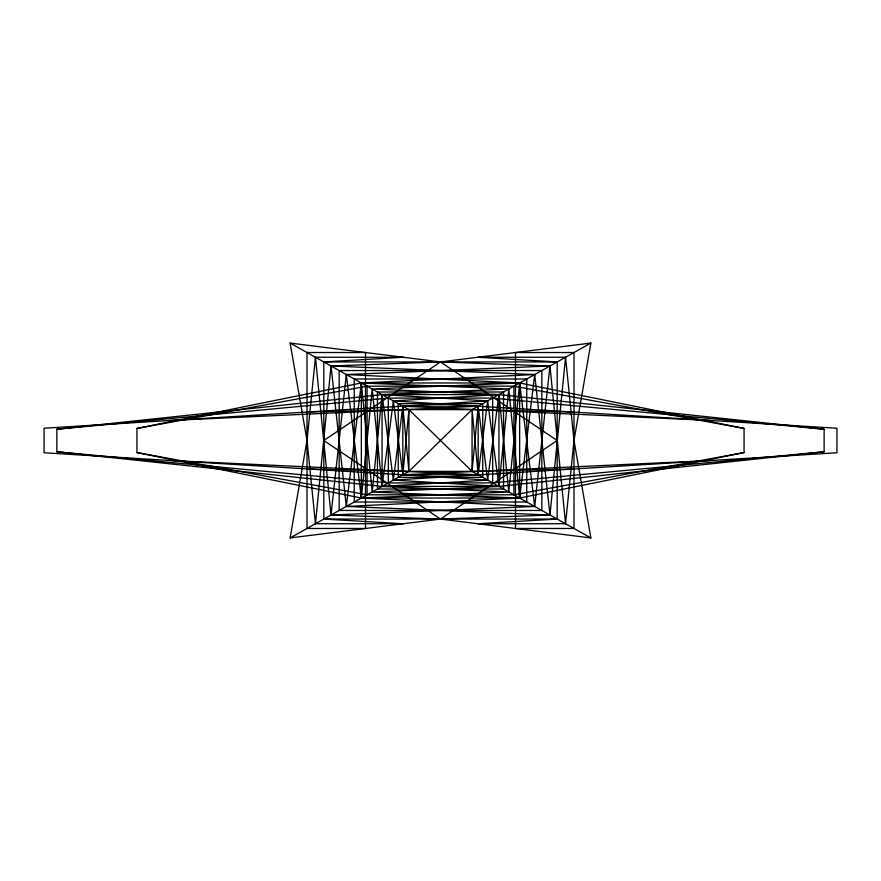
<?xml version="1.0" encoding="UTF-8"?>
<svg xmlns="http://www.w3.org/2000/svg" width="881" height="881" viewBox="0 0 881 881"><rect width="100%" height="100%" fill="white"/><g stroke="black" fill="none" stroke-linecap="round" stroke-linejoin="round"><path stroke-width="1.32" d="M315.453 357.257L331.025 515.022L534.69 506.454L519.658 382.971L361.342 382.971L136.94 428.441L136.94 452.559L361.342 498.029L519.658 498.029L534.69 374.546L361.342 382.971L346.31 506.454L549.975 515.022L534.69 374.546L331.025 365.978L346.31 506.454L519.658 498.029L744.06 452.559L744.06 428.441L519.658 382.971L372.057 388.973L498.932 394.589L824.131 429.223L824.131 451.777L498.932 486.411L487.634 400.91L44.05 428.232L44.05 452.768L402.826 474.782L408.938 409.643L290.124 343.061L307.006 440.5L315.453 523.743L403.179 523.743L323.812 519.063L323.812 361.937L403.179 357.257L315.453 357.257L307.006 440.5L290.124 537.939L440.5 519.063L549.975 515.022L565.547 357.257L477.821 357.257L557.188 361.937L557.188 519.063L477.821 523.743L565.547 523.743L573.994 440.5L590.876 343.061L440.5 361.937L331.025 365.978L315.453 523.743M565.547 523.743L549.975 365.978L346.31 374.546L361.342 498.029L508.943 492.027L382.068 486.411L56.869 451.777L56.869 429.223L382.068 394.589L393.367 480.09L836.95 452.768L836.95 428.232L478.174 406.218L472.062 471.357L590.876 537.939L573.994 440.5L565.547 357.257M290.124 343.061L440.5 361.937L549.975 365.978L534.69 506.454L361.342 498.029L372.223 389.061L382.068 486.411L498.932 486.411L508.778 389.061L519.658 498.029L372.057 492.027L498.932 486.411L498.932 394.589L382.068 394.589L372.223 491.939L361.342 382.971L508.943 388.973L382.068 394.589L382.068 486.411L487.634 480.09L498.932 394.589L393.367 400.91L382.068 486.411M590.876 537.939L440.5 519.063L331.025 515.022L346.31 374.546L519.658 382.971L508.778 491.939L498.932 394.589M710.185 420.457L402.826 406.218L402.826 474.782L478.174 474.782L478.174 406.218L393.367 400.91L402.826 474.782L487.634 480.09L478.174 406.218L402.826 406.218L393.367 480.09L498.932 486.411M170.815 460.543L478.174 474.782L487.634 400.91L382.068 394.589M590.876 343.061L472.062 409.643L408.938 471.357L290.124 537.939M136.94 428.441L367.08 386.186L513.92 386.186L744.06 428.441M136.94 452.559L367.08 494.814L513.92 494.814L744.06 452.559M56.869 429.223L388.323 398.091L492.677 398.091L824.131 429.223M56.869 451.777L388.323 482.909L492.677 482.909L824.131 451.777M478.174 406.218L170.815 420.457M402.826 474.782L710.185 460.543M309.011 411.978L408.938 409.643L472.062 409.643L571.989 411.978M571.989 469.022L472.062 471.357L408.938 471.357L309.011 469.022M323.812 361.937L557.188 361.937M323.812 519.063L557.188 519.063M478.174 474.782L472.062 409.643L472.062 471.357L408.938 409.643L408.938 471.357L402.826 406.218M519.658 382.971L519.658 498.029M513.92 386.186L513.92 494.814M492.677 398.091L492.677 482.909M388.323 398.091L388.323 482.909M367.08 386.186L367.08 494.814M361.342 382.971L361.342 498.029M440.5 361.937L323.812 440.5L440.5 519.063L557.188 440.5L440.5 361.937M365.505 352.521L307.006 352.521L307.006 528.479L365.505 528.479L365.505 352.521M573.994 352.521L515.495 352.521L515.495 528.479L573.994 528.479L573.994 352.521M541.837 370.538L339.163 370.538L339.163 510.462L541.837 510.462L541.837 370.538M526.75 378.984L354.25 378.984L354.25 502.016L526.75 502.016L526.75 378.984M503.536 392.001L377.464 392.001L377.464 488.999L503.536 488.999L503.536 392.001M482.744 403.652L398.256 403.652L398.256 477.348L482.744 477.348L482.744 403.652"/></g></svg>
